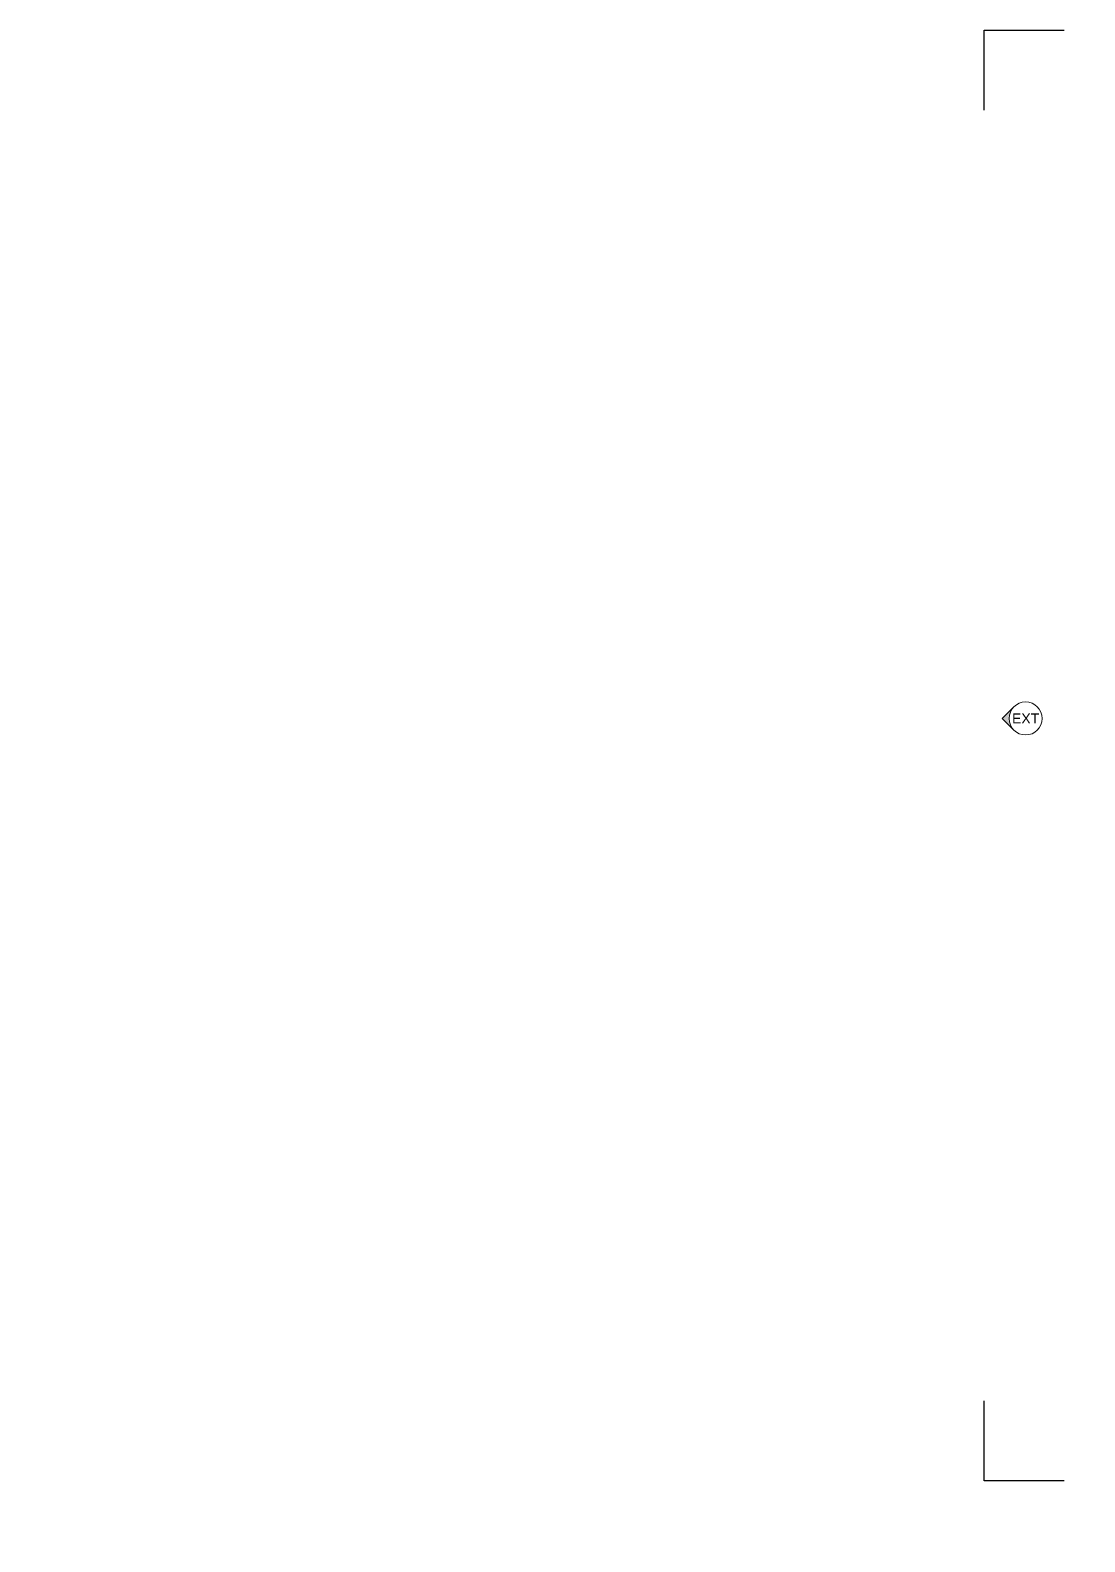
# Model space of a CAD drawing. Header units: millimetres. Extents: x -20000 to 230000, y -17405 to 25402.
# Drawn here: x 33125 to 34443, y -5253 to -3364 of the extents above; entities that cross this region are included whole.
import ezdxf

# ---------------------------------------------------------------- set-up
doc = ezdxf.new("R2010")
doc.units = ezdxf.units.MM
doc.header["$PDMODE"] = 35
doc.header["$PDSIZE"] = 0.5
doc.layers.get('0').update_dxf_attribs({"lineweight": 13})
doc.layers.get('Defpoints').update_dxf_attribs({"true_color": 0xc2a584})
doc.layers.add('Intouchable', color=252, linetype='Continuous', lineweight=13, plot=False)
doc.styles.get("Standard").update_dxf_attribs({"font": 'ARIALUNI.TTF'})
doc.styles.add('Texte Poralu', font='tahomabd.ttf')
doc.dimstyles.new('30 - 1000', dxfattribs={"dimtxt": 10, "dimasz": 10, "dimexe": 5, "dimexo": 2.5, "dimgap": 5, "dimtad": 1, "dimdec": 1, "dimtxsty": 'Texte Poralu', "dimcen": 5, "dimazin": 0, "dimtfac": 1, "dimtdec": 1, "dimtmove": 0, "dimatfit": 3, "dimfxl": 1, "dimarcsym": 0})

# ---------------------------------------------------------------- blocks, each defined once
blk = doc.blocks.new('Cadre centrage dessin')
at = {"layer": 'Defpoints'}
for p, q in [((-682.5, 906.5000000000127), (-582.5, 906.5000000000127)), ((-682.5, 806.5000000000127), (-682.5, 906.5000000000127)), ((-682.5, -906.5000000000127), (-682.5, -806.5000000000127)), ((-582.5, -906.5000000000127), (-682.5, -906.5000000000127))]:
    blk.add_line(p, q, dxfattribs=at)
blk = doc.blocks.new('*U198')
h = blk.add_hatch(color=256)
edge = h.paths.add_edge_path()
edge.add_line((-29.16815472393788, 0), (-14.58407736197061, -14.58407736196894))
edge.add_arc((1.326938559031987e-11, 1.103117597267556e-11), 20.62500000001327, 180.0000000000306, 224.9999999999923, ccw=False)
edge.add_arc((8.125056183416746e-12, -8.900435943814955e-12), 20.62500000000813, 135.0000000000017, 179.9999999999753, ccw=False)
edge.add_line((-14.58407736197061, 14.58407736196894), (-29.16815472393788, 0))
for p, q in [((-14.58407736197061, 14.58407736196894), (-29.16815472393787, 0.001705469134321902)), ((-29.16815472393787, 0.001705469134321902), (-14.58407736196841, -14.58407736197114))]:
    blk.add_line(p, q)
blk.add_circle((0, 0), 20.625)
at = {"insert": (0, 0), "char_height": 12.5, "attachment_point": 5}
blk.add_mtext('EXT', dxfattribs=at)
blk = doc.blocks.new('*D741')
at = {"layer": 'Defpoints', "color": 0, "lineweight": -2, "transparency": 16777216}
blk.add_line((34840.00000000012, -3795.668358777184), (34875.99227669594, -3795.668358777184), dxfattribs=at)
at = {"layer": 'Defpoints', "color": 0, "transparency": 16777216}
for p in [(34837.50000000012, -3795.668358777184), (34837.50000000017, -3795.668358777184), (30000, -6005.668358777197)]:
    blk.add_point(p, dxfattribs=at)
at = {"layer": 'Defpoints', "color": 0, "transparency": 16777216, "insert": (34859.24613834806, -3785.463523317143), "char_height": 10, "attachment_point": 5, "style": 'Texte Poralu'}
blk.add_mtext('2210', dxfattribs=at)
blk = doc.blocks.new('*D742')
at = {"layer": 'Defpoints', "color": 0, "lineweight": -2, "transparency": 16777216}
blk.add_line((35120.00000000012, -3615.668358777184), (35155.99227669595, -3615.668358777184), dxfattribs=at)
at = {"layer": 'Defpoints', "color": 0, "transparency": 16777216}
for p in [(35117.50000000012, -3615.668358777184), (35117.50000000018, -3615.668358777184), (30000, -6005.668358777197)]:
    blk.add_point(p, dxfattribs=at)
at = {"layer": 'Defpoints', "color": 0, "transparency": 16777216, "insert": (35139.24613834807, -3605.460165358782), "char_height": 10, "attachment_point": 5, "style": 'Texte Poralu'}
blk.add_mtext('2390', dxfattribs=at)
blk = doc.blocks.new('*D743')
at = {"layer": 'Defpoints', "color": 0, "lineweight": -2, "transparency": 16777216}
blk.add_line((35420.00000000012, -3505.6683587772), (35455.99227669588, -3505.6683587772), dxfattribs=at)
at = {"layer": 'Defpoints', "color": 0, "transparency": 16777216}
for p in [(35417.50000000012, -3505.6683587772), (35417.50000000012, -3505.6683587772), (30000, -6005.668358777197)]:
    blk.add_point(p, dxfattribs=at)
at = {"layer": 'Defpoints', "color": 0, "transparency": 16777216, "insert": (35439.246138348, -3495.463523317159), "char_height": 10, "attachment_point": 5, "style": 'Texte Poralu'}
blk.add_mtext('2500', dxfattribs=at)
blk = doc.blocks.new('*D744')
at = {"layer": 'Defpoints', "color": 0, "lineweight": -2, "transparency": 16777216}
blk.add_line((34750.00000000012, -3805.668358777184), (34785.99227669623, -3805.668358777184), dxfattribs=at)
at = {"layer": 'Defpoints', "color": 0, "transparency": 16777216}
for p in [(34747.50000000012, -3805.668358777184), (34747.50000000047, -3805.668358777184), (30000, -6005.668358777197)]:
    blk.add_point(p, dxfattribs=at)
at = {"layer": 'Defpoints', "color": 0, "transparency": 16777216, "insert": (34769.24613834835, -3795.463523317144), "char_height": 10, "attachment_point": 5, "style": 'Texte Poralu'}
blk.add_mtext('2200', dxfattribs=at)

msp = doc.modelspace()

# ---------------------------------------------------------------- block references
msp.add_blockref('*U198', (34369.16813016713, -4223.714663780649))
at = {"layer": 'Intouchable'}
msp.add_blockref('Cadre centrage dessin', (35000, -4270.003379446438), dxfattribs=at)

# ---------------------------------------------------------------- dimensions: what is measured, and where the dimension line sits
at = {"layer": 'Defpoints'}
for feature_location, offset, picture, middle in [((35417.50000000012, -3505.6683587772), (0, 0), '*D743', (35439.246138348, -3495.463523317159)), ((35117.50000000012, -3615.668358777184), (6.548361852765083e-11, 0), '*D742', (35139.24613834807, -3605.460165358782)), ((34837.50000000012, -3795.668358777184), (5.093170329928398e-11, 0), '*D741', (34859.24613834806, -3785.463523317143)), ((34747.50000000012, -3805.668358777184), (3.5652192309498787e-10, 0), '*D744', (34769.24613834835, -3795.463523317144))]:
    dim = msp.add_ordinate_dim(feature_location=feature_location, offset=offset, dtype=0, origin=(30000, -6005.668358777197), dimstyle='30 - 1000', dxfattribs=at)
    dim.commit()
    dim.dimension.update_dxf_attribs({"geometry": picture, "text_midpoint": middle})

doc.saveas('drawing.dxf')
